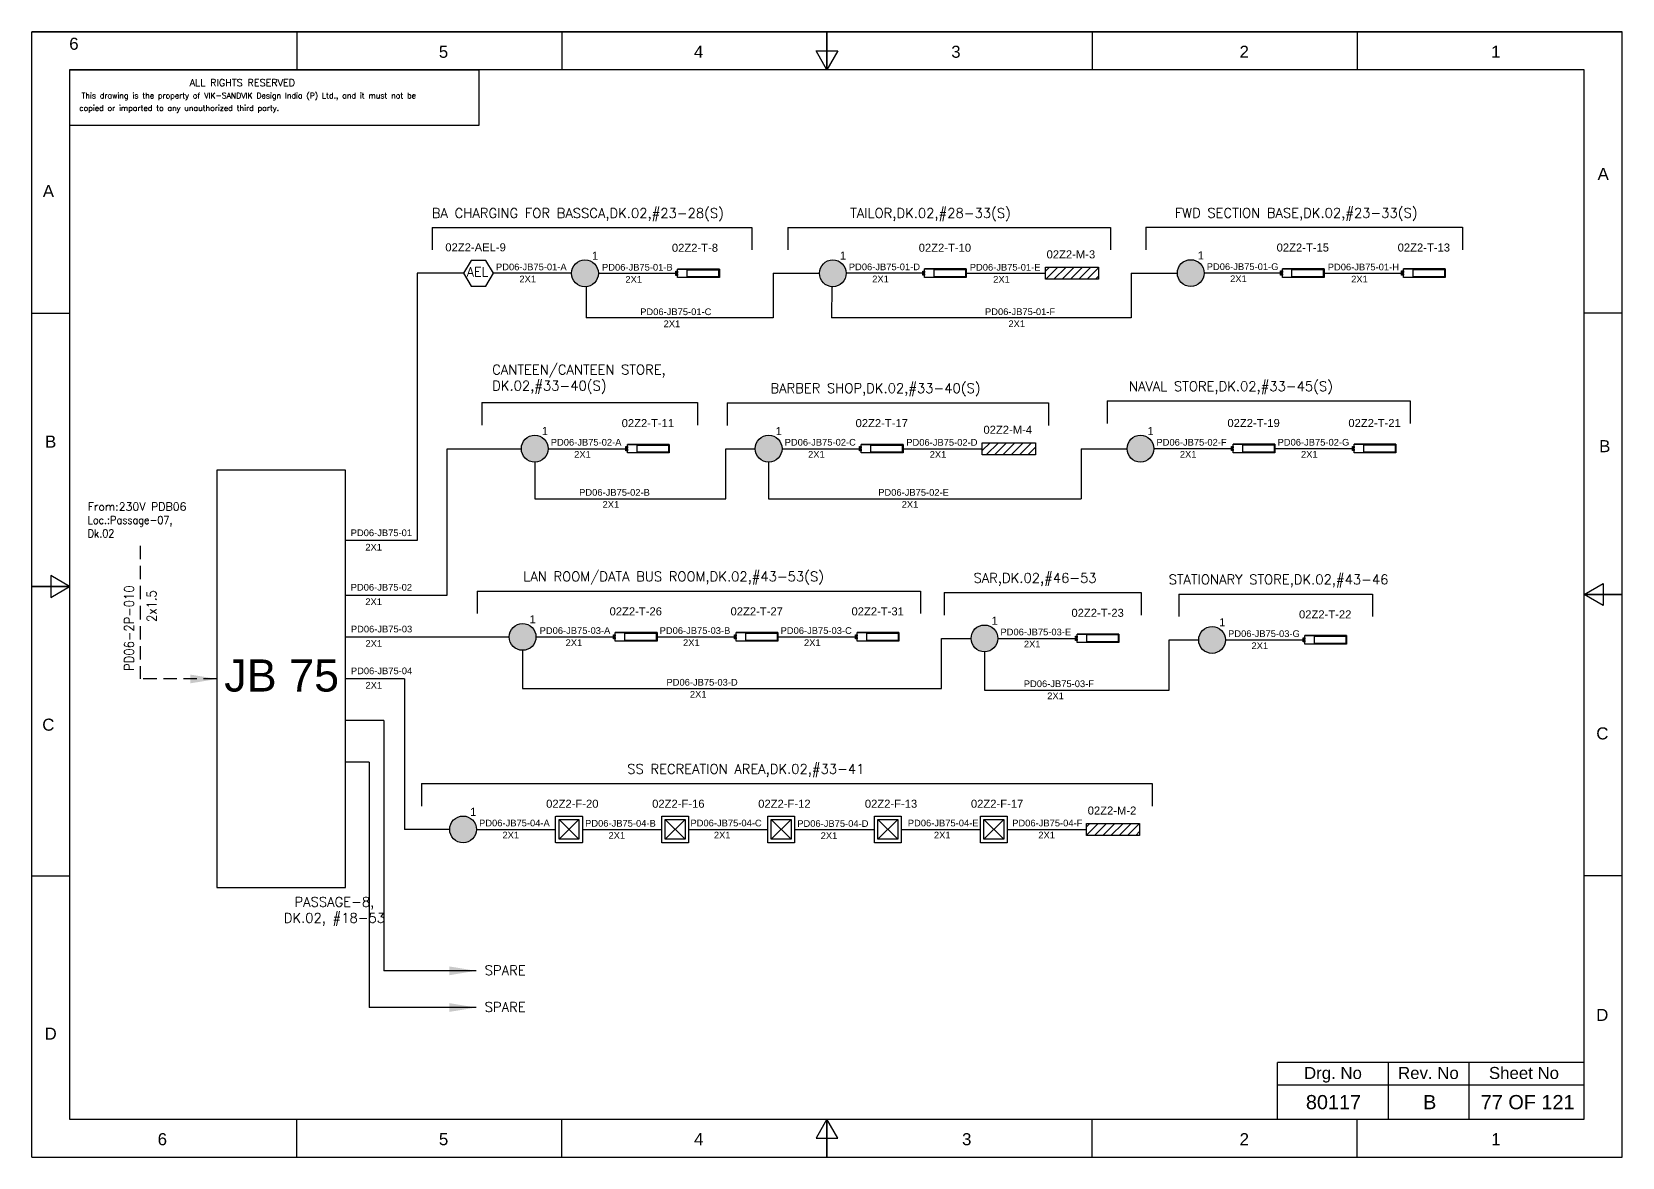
# Model space of a CAD drawing. Header units: inches. Extents: x -3311 to 1429, y -713 to 2436.
# Drawn here: x -341 to -44, y 408.4 to 618.4 of the extents above; entities that cross this region are included whole.
import ezdxf
from ezdxf.enums import TextEntityAlignment as Align

# ---------------------------------------------------------------- set-up
doc = ezdxf.new("R2010")
doc.units = ezdxf.units.IN
doc.linetypes.add('HIDDEN', pattern=[0.375, 0.25, -0.125])
doc.linetypes.add('SOLID', pattern=[0])
for name, color, linetype, lineweight in [('ELEC_TXT-025', 1, 'Continuous', 25), ('HEL-025', 1, 'Continuous', 25), ('HEL-035', 2, 'Continuous', 35)]:
    doc.layers.add(name, color=color, linetype=linetype, lineweight=lineweight)
for name, color, linetype in [('Fmount', 7, 'Continuous'), ('LINE', 3, 'SOLID'), ('MirL', 7, 'Continuous')]:
    doc.layers.add(name, color=color, linetype=linetype)
doc.styles.add('_NORMAL', font='arial.ttf')
doc.styles.add('ROMANS', font='simplex.shx', dxfattribs={"width": 0.88})
doc.styles.get("Standard").update_dxf_attribs({"font": 'arial.ttf'})
doc.dimstyles.get("Standard").update_dxf_attribs({"dimtxt": 0.18, "dimasz": 0.18, "dimexe": 0.18, "dimexo": 0.0625, "dimgap": 0.09, "dimtad": 0, "dimtih": 1, "dimtoh": 1, "dimdec": 4, "dimzin": 0, "dimdsep": 46, "dimtxsty": 'Standard', "dimcen": 0.09, "dimadec": 0, "dimazin": 0, "dimtfac": 1, "dimtdec": 4, "dimtofl": 0, "dimtmove": 0, "dimatfit": 3, "dimfxl": 1, "dimtolj": 1, "dimtzin": 0, "dimarcsym": 0})

# ---------------------------------------------------------------- blocks, each defined once
blk = doc.blocks.new('FIXED_KEY_SWITCH')
h = blk.add_hatch(color=1)
h.dxf.hatch_style = 1
edge = h.paths.add_edge_path()
edge.add_arc((848.13, 1737.46), 2.5, 0, 360)
at = {"color": 1}
blk.add_circle((848.13, 1737.46), 2.5, dxfattribs=at)
at = {"color": 7, "insert": (849.44, 1741.5), "char_height": 1.5, "attachment_point": 1, "style": '_NORMAL'}
blk.add_mtext_dynamic_manual_height_columns('1', width=1.5, gutter_width=7.5, heights=[0], dxfattribs=at)
blk = doc.blocks.new('SWT')
blk.add_blockref('FIXED_KEY_SWITCH', (0, 0))
blk.add_attdef('TAG_NO', (844.55, 1741.11), '', height=1.5)
blk = doc.blocks.new('2A')
at = {"color": 7, "lineweight": -3, "ltscale": 2.5}
blk.add_line((790.02, 1997.62, -0.03), (782.23, 1997.62, -0.03), dxfattribs=at)
at = {"color": 7, "lineweight": -3, "ltscale": 2.5, "elevation": -0.03}
for points in [[(781.91, 1997.21), (782.23, 1997.21), (782.23, 1996.94), (781.91, 1996.94)], [(781.91, 1996.7), (782.23, 1996.7), (782.23, 1996.44), (781.91, 1996.44)], [(782.23, 1997.62), (790.02, 1997.62), (790.02, 1996.02), (782.23, 1996.02)], [(784.03, 1997.5), (789.88, 1997.5), (789.88, 1996.14), (784.03, 1996.14)]]:
    blk.add_lwpolyline(points, close=True, dxfattribs=at)
blk = doc.blocks.new('LED TUBE LIGHT 30W')
blk.add_blockref('2A', (179.91, -357.89))
blk.add_attdef('TAG_NO.', (962.52, 1642.97), '', height=1.5)
blk = doc.blocks.new('AEL')
at = {"color": 4}
blk.add_lwpolyline([(989.98, -190.09), (992.75, -190.09), (994.14, -187.69), (992.75, -185.28), (989.98, -185.28), (988.59, -187.69)], close=True, dxfattribs=at)
at = {"color": 4, "style": 'ROMANS'}
blk.add_text('AEL', height=1.725, dxfattribs=at).set_placement((989.2, -188.27))
blk = doc.blocks.new('AEL_L')
blk.add_blockref('AEL', (0, 0))
blk.add_attdef('TAG_NO', (986.55, -183.59), '', height=1.5)
blk = doc.blocks.new('MIR')
h = blk.add_hatch()
h.set_pattern_fill('ANSI31', color=256, scale=500)
h.set_pattern_definition([(45, (0, 0), (-44.194174, 44.194174), [])])
h.paths.add_polyline_path([(109452, 30143), (110019, 30143), (110019, 30272), (109452, 30272)])
at = {"elevation": -6}
blk.add_lwpolyline([(109452, 30272), (110019, 30272), (110019, 30143), (109452, 30143)], close=True, dxfattribs=at)
blk = doc.blocks.new('MIRROR LIGHT')
blk.add_blockref('MIR', (0, 0))
at = {"style": 'ROMANS', "width": 0.7}
blk.add_attdef('TAG_NO.:', (108952, 30348), '', height=250, dxfattribs=at)
blk = doc.blocks.new('LED FLUSH MOUNT')
for p, q in [((114818, 79432), (114604, 79219)), ((114604, 79432), (114818, 79219))]:
    blk.add_line(p, q)
blk.add_lwpolyline([(114572, 79470), (114850, 79470, -0.414214), (114856, 79464), (114856, 79186, -0.414214), (114850, 79180), (114572, 79180, -0.414214), (114566, 79186), (114566, 79464, -0.414214)], format="xyb", close=True)
blk.add_lwpolyline([(114604, 79432), (114818, 79432), (114818, 79219), (114604, 79219)], close=True)
blk = doc.blocks.new('LED Flush Mounted Light 22W')
blk.add_blockref('LED FLUSH MOUNT', (0, 0))
at = {"style": 'ROMANS', "width": 0.7}
blk.add_attdef('TAG_NO.:', (113905, 79579), '', height=250, dxfattribs=at)
blk = doc.blocks.new('fr')
at = {"color": 7, "linetype": 'Continuous'}
for p, q in [((33763.99, 4500.4), (33466.99, 4500.4)), ((33466.99, 4500.4), (33763.99, 4500.4)), ((33466.99, 4290.33), (33466.99, 4500.4)), ((33516.49, 4500.4), (33516.49, 4493.33)), ((33565.99, 4500.4), (33565.99, 4493.33)), ((33615.49, 4500.4), (33615.49, 4493.33)), ((33615.49, 4493.33), (33615.49, 4500.4)), ((33615.49, 4500.4), (33615.49, 4493.33)), ((33664.99, 4500.4), (33664.99, 4493.33)), ((33714.49, 4500.4), (33714.49, 4493.33)), ((33763.99, 4290.33), (33763.99, 4500.4)), ((33763.99, 4290.33), (33763.99, 4500.4)), ((33615.49, 4493.33), (33613.45, 4496.87)), ((33613.45, 4496.87), (33617.53, 4496.87)), ((33617.53, 4496.87), (33615.49, 4493.33)), ((33756.92, 4493.33), (33474.06, 4493.33)), ((33474.06, 4493.33), (33474.06, 4297.41)), ((33756.92, 4297.41), (33756.92, 4493.33)), ((33466.99, 4447.89), (33474.06, 4447.89)), ((33763.99, 4447.89), (33756.92, 4447.89)), ((33474.06, 4396.87), (33470.53, 4398.91)), ((33470.53, 4398.91), (33470.53, 4394.83)), ((33466.99, 4396.87), (33474.06, 4396.87)), ((33474.06, 4396.87), (33466.99, 4396.87)), ((33466.99, 4396.87), (33474.06, 4396.87)), ((33470.53, 4394.83), (33474.06, 4396.87)), ((33756.92, 4395.37), (33760.45, 4397.41)), ((33760.45, 4397.41), (33760.45, 4393.33)), ((33763.99, 4395.37), (33756.92, 4395.37)), ((33760.45, 4393.33), (33756.92, 4395.37)), ((33756.92, 4395.37), (33763.99, 4395.37)), ((33763.99, 4395.37), (33756.92, 4395.37)), ((33466.99, 4342.85), (33474.06, 4342.85)), ((33763.99, 4342.85), (33756.92, 4342.85)), ((33474.06, 4297.41), (33756.92, 4297.41)), ((33516.49, 4290.33), (33516.49, 4297.41)), ((33565.99, 4290.33), (33565.99, 4297.41)), ((33615.49, 4297.41), (33613.45, 4293.87)), ((33615.49, 4290.33), (33615.49, 4297.41)), ((33617.53, 4293.87), (33615.49, 4297.41)), ((33615.49, 4297.41), (33615.49, 4290.33)), ((33615.49, 4290.33), (33615.49, 4297.41)), ((33664.99, 4290.33), (33664.99, 4297.41)), ((33714.49, 4290.33), (33714.49, 4297.41)), ((33613.45, 4293.87), (33617.53, 4293.87)), ((33466.99, 4290.33), (33763.99, 4290.33)), ((33466.99, 4290.33), (33763.99, 4290.33))]:
    blk.add_line(p, q, dxfattribs=at)
at = {"color": 7, "style": '_NORMAL'}
for s, p in [('6', (33474.86, 4498.18)), ('5', (33543.88, 4496.68)), ('4', (33591.52, 4496.68)), ('3', (33639.57, 4496.68)), ('2', (33693.41, 4496.68)), ('1', (33740.39, 4496.68)), ('A', (33760.45, 4473.88)), ('A', (33470.1, 4470.68)), ('B', (33470.52, 4423.9)), ('B', (33760.74, 4423.06)), ('C', (33470.08, 4371.07)), ('C', (33760.29, 4369.44)), ('D', (33760.27, 4316.89)), ('D', (33470.51, 4313.39)), ('6', (33491.37, 4293.69)), ('5', (33543.89, 4293.69)), ('4', (33591.53, 4293.69)), ('3', (33641.59, 4293.69)), ('2', (33693.43, 4293.69)), ('1', (33740.41, 4293.69))]:
    blk.add_text(s, height=2.25, dxfattribs=at).set_placement(p, align=Align.MIDDLE_CENTER)
blk = doc.blocks.new('A$C4BAD7D21')
at = {"layer": 'HEL-025'}
blk.add_lwpolyline([(-34000, 0), (-34000, 2086), (-18714, 2086), (-18714, 0)], close=True, dxfattribs=at)
at = {"layer": 'HEL-025', "style": 'ROMANS'}
for s, p in [('This drawing is the property of VIK-SANDVIK Design India (P) Ltd., and it must not be', (-33558, 1016)), (' copied or imparted to any unauthorized third party.', (-33785, 550))]:
    blk.add_text(s, height=210, dxfattribs=at).set_placement(p)
at = {"layer": 'HEL-035', "style": 'ROMANS'}
blk.add_text('     ALL RIGHTS RESERVED', height=262.5, dxfattribs=at).set_placement((-30497, 1476))

msp = doc.modelspace()

# ---------------------------------------------------------------- linework, layer by layer
for p, q in [((-266.27, 581.9, -0.05), (-206.57, 581.9, -0.05)), ((-199.82, 581.91, -0.05), (-139.56, 581.91, -0.05)), ((-132.98, 581.94, -0.05), (-73.83, 581.94, -0.05)), ((-260.36, 573.35), (-269.02, 573.35)), ((-269.02, 573.35), (-269.02, 523.45)), ((-240.2, 573.35), (-254.81, 573.35)), ((-174.32, 573.36), (-188.92, 573.36)), ((-107.48, 573.4), (-122.08, 573.4)), ((-237.5, 570.86), (-237.5, 565.05)), ((-191.62, 570.87), (-191.66, 565.06)), ((-140.21, 549.53, -0.05), (-83.58, 549.53, -0.05)), ((-256.96, 549.21, -0.05), (-216.67, 549.21, -0.05)), ((-211.15, 549.16, -0.05), (-151.14, 549.16, -0.05)), ((-263.45, 513.28), (-263.45, 540.62)), ((-211.41, 531.26), (-211.41, 540.61)), ((-247.08, 538.12), (-247.08, 531.26)), ((-203.4, 538.11), (-203.4, 531.26)), ((-247.08, 531.26), (-211.41, 531.26)), ((-203.4, 531.26), (-145.03, 531.26)), ((-257.86, 514.03, -0.05), (-175.05, 514.03, -0.05)), ((-170.63, 513.74, -0.05), (-133.85, 513.74, -0.05)), ((-126.83, 513.46, -0.05), (-90.63, 513.46, -0.05)), ((-171.1, 495.84), (-171.1, 505.19)), ((-128.6, 495.55), (-128.6, 504.91)), ((-249.35, 502.98), (-249.35, 495.84)), ((-163.1, 502.69), (-163.1, 495.55)), ((-271.41, 497.68), (-282.43, 497.68)), ((-271.41, 497.68), (-271.41, 469.54)), ((-249.35, 495.84), (-171.1, 495.84)), ((-275.29, 489.88), (-282.43, 489.88)), ((-275.29, 489.88), (-275.29, 443.15)), ((-278.01, 482.08), (-282.43, 482.08)), ((-278.01, 482.08), (-278.01, 436.3)), ((-268.22, 478.09, -0.05), (-131.76, 478.09, -0.05))]:
    msp.add_line(p, q)
at = {"color": 7, "linetype": 'Continuous'}
for p, q in [((-51.08, 426.03), (-108.4, 426.03)), ((-108.4, 415.44), (-108.4, 426.03)), ((-87.63, 415.44), (-87.63, 426.03)), ((-72.61, 415.44), (-72.61, 426.03)), ((-108.4, 421.85), (-51.08, 421.85))]:
    msp.add_line(p, q, dxfattribs=at)
msp.add_lwpolyline([(-282.43, 536.58), (-306.43, 536.58), (-306.43, 458.68), (-282.43, 458.68)], close=True)
at = {"linetype": 'HIDDEN', "ltscale": 10}
msp.add_lwpolyline([(-320.75, 522.51), (-320.75, 497.63)], dxfattribs=at)
at = {"layer": 'LINE', "color": 0}
for p, q in [((-266.27, 581.9, -0.05), (-266.27, 577.71, -0.05)), ((-206.57, 581.9, -0.05), (-206.57, 577.71, -0.05)), ((-199.82, 581.91, -0.05), (-199.82, 577.72, -0.05)), ((-139.56, 581.91, -0.05), (-139.56, 577.72, -0.05)), ((-132.98, 581.94, -0.05), (-132.98, 577.76, -0.05)), ((-73.83, 581.94, -0.05), (-73.83, 577.76, -0.05)), ((-235.2, 573.35), (-220.41, 573.35)), ((-202.54, 573.36), (-193.92, 573.36)), ((-166.52, 573.36), (-151.72, 573.36)), ((-135.7, 573.37), (-127.08, 573.37)), ((-99.68, 573.39), (-84.88, 573.39)), ((-140.21, 549.53, -0.05), (-140.21, 545.34, -0.05)), ((-83.58, 549.53, -0.05), (-83.58, 545.34, -0.05)), ((-256.96, 549.21, -0.05), (-256.96, 545.02, -0.05)), ((-216.67, 549.21, -0.05), (-216.67, 545.02, -0.05)), ((-211.15, 549.16, -0.05), (-211.15, 544.97, -0.05)), ((-151.14, 549.16, -0.05), (-151.14, 544.97, -0.05)), ((-263.45, 540.62), (-249.58, 540.62)), ((-244.58, 540.62), (-229.78, 540.61)), ((-211.41, 540.61), (-205.9, 540.61)), ((-200.9, 540.61), (-186.11, 540.61)), ((-178.31, 540.61), (-163.51, 540.61)), ((-145.03, 540.61), (-136.47, 540.61)), ((-131.47, 540.64), (-116.67, 540.64)), ((-108.87, 540.64), (-94.08, 540.64)), ((-269.02, 523.45), (-282.43, 523.45)), ((-257.86, 514.03, -0.05), (-257.86, 509.84, -0.05)), ((-175.05, 514.03, -0.05), (-175.05, 509.84, -0.05)), ((-282.43, 513.28), (-263.45, 513.28)), ((-170.63, 513.74, -0.05), (-170.63, 509.55, -0.05)), ((-133.85, 513.74, -0.05), (-133.85, 509.55, -0.05)), ((-126.83, 513.46, -0.05), (-126.83, 509.27, -0.05)), ((-90.63, 513.46, -0.05), (-90.63, 509.27, -0.05)), ((-282.43, 505.48), (-251.85, 505.48)), ((-246.85, 505.48), (-232.05, 505.48)), ((-224.25, 505.48), (-209.46, 505.48)), ((-201.66, 505.48), (-186.86, 505.48)), ((-171.1, 505.19), (-165.6, 505.19)), ((-160.6, 505.19), (-145.8, 505.21)), ((-128.6, 504.91), (-123.09, 504.91)), ((-118.09, 504.92), (-103.3, 504.92)), ((-163.1, 495.55), (-128.6, 495.55)), ((-268.22, 478.09, -0.05), (-268.22, 473.9, -0.05)), ((-131.76, 478.09, -0.05), (-131.76, 473.9, -0.05)), ((-257.97, 469.54), (-243.18, 469.54)), ((-238.17, 469.54), (-223.37, 469.54)), ((-218.36, 469.54), (-203.56, 469.54)), ((-198.55, 469.54), (-183.65, 469.54)), ((-178.64, 469.54), (-163.85, 469.54)), ((-158.83, 469.54), (-144.04, 469.54))]:
    msp.add_line(p, q, dxfattribs=at)
at = {"layer": 'LINE', "color": 7}
for p, q in [((-202.54, 573.36), (-202.54, 565.05)), ((-135.7, 573.37), (-135.7, 565.06)), ((-202.54, 565.05), (-237.5, 565.05)), ((-135.7, 565.06), (-191.66, 565.06)), ((-145.03, 540.61), (-145.03, 531.26)), ((-262.97, 469.54), (-271.41, 469.54))]:
    msp.add_line(p, q, dxfattribs=at)

# ---------------------------------------------------------------- block references
for name, p in [('fr', (-33808, -3881.97)), ('SWT', (-1085.83, -1164.11)), ('SWT', (-1039.55, -1164.1)), ('SWT', (-972.71, -1164.06)), ('SWT', (-1095.21, -1196.84)), ('SWT', (-1051.53, -1196.84)), ('SWT', (-982.1, -1196.84)), ('SWT', (-1097.48, -1231.98)), ('SWT', (-1011.23, -1232.26)), ('SWT', (-968.72, -1232.55)), ('SWT', (-1108.6, -1267.92))]:
    msp.add_blockref(name, p)
ref = msp.add_blockref('AEL_L', (-1248.95, 761.04))
ref.add_attrib('TAG_NO', '02Z2-AEL-9', (-263.78, 577.45), dxfattribs={"color": 4, "height": 1.5})
ref = msp.add_blockref('LED TUBE LIGHT 30W', (-1182.54, -1065.58, 0.03))
ref.add_attrib('TAG_NO.', '02Z2-T-8', (-221.47, 577.37, 0.03), dxfattribs={"height": 1.5})
ref = msp.add_blockref('LED TUBE LIGHT 30W', (-1136.45, -1065.57, 0.03))
ref.add_attrib('TAG_NO.', '02Z2-T-10', (-175.38, 577.38, 0.03), dxfattribs={"height": 1.5})
ref = msp.add_blockref('LED TUBE LIGHT 30W', (-1069.61, -1065.53, 0.03))
ref.add_attrib('TAG_NO.', '02Z2-T-15', (-108.54, 577.42, 0.03), dxfattribs={"height": 1.5})
ref = msp.add_blockref('LED TUBE LIGHT 30W', (-1047.01, -1065.53, 0.03))
ref.add_attrib('TAG_NO.', '02Z2-T-13', (-85.94, 577.42, 0.03), dxfattribs={"height": 1.5})
ref = msp.add_blockref('LED TUBE LIGHT 30W', (-1191.92, -1098.31, 0.03))
ref.add_attrib('TAG_NO.', '02Z2-T-11', (-230.85, 544.64, 0.03), dxfattribs={"height": 1.5})
ref = msp.add_blockref('LED TUBE LIGHT 30W', (-1148.24, -1098.31, 0.03))
ref.add_attrib('TAG_NO.', '02Z2-T-17', (-187.17, 544.64, 0.03), dxfattribs={"height": 1.5})
ref = msp.add_blockref('LED TUBE LIGHT 30W', (-1078.8, -1098.29, 0.03))
ref.add_attrib('TAG_NO.', '02Z2-T-19', (-117.73, 544.66, 0.03), dxfattribs={"height": 1.5})
ref = msp.add_blockref('LED TUBE LIGHT 30W', (-1056.21, -1098.29, 0.03))
ref.add_attrib('TAG_NO.', '02Z2-T-21', (-95.14, 544.66, 0.03), dxfattribs={"height": 1.5})
ref = msp.add_blockref('LED TUBE LIGHT 30W', (-1194.18, -1133.44, 0.03))
ref.add_attrib('TAG_NO.', '02Z2-T-26', (-233.11, 509.5, 0.03), dxfattribs={"height": 1.5})
ref = msp.add_blockref('LED TUBE LIGHT 30W', (-1171.59, -1133.44, 0.03))
ref.add_attrib('TAG_NO.', '02Z2-T-27', (-210.52, 509.5, 0.03), dxfattribs={"height": 1.5})
ref = msp.add_blockref('LED TUBE LIGHT 30W', (-1149, -1133.44, 0.03))
ref.add_attrib('TAG_NO.', '02Z2-T-31', (-187.93, 509.5, 0.03), dxfattribs={"height": 1.5})
ref = msp.add_blockref('LED TUBE LIGHT 30W', (-1107.93, -1133.71, 0.03))
ref.add_attrib('TAG_NO.', '02Z2-T-23', (-146.86, 509.23, 0.03), dxfattribs={"height": 1.5})
ref = msp.add_blockref('LED TUBE LIGHT 30W', (-1065.43, -1134, 0.03))
ref.add_attrib('TAG_NO.', '02Z2-T-22', (-104.36, 508.94, 0.03), dxfattribs={"height": 1.5})
at = {"layer": 'ELEC_TXT-025', "color": 0, "xscale": 0.005, "yscale": 0.005, "zscale": 0.005}
msp.add_blockref('A$C4BAD7D21', (-163.93, 600.93), dxfattribs=at)
at = {"layer": 'Fmount'}
ref = msp.add_blockref('LED Flush Mounted Light 22W', (-2222.88, -901.2), dxfattribs=dict(at, xscale=0.01728, yscale=0.01728, zscale=0.01728))
ref.add_attrib('TAG_NO.:', '02Z2-F-20', dxfattribs={"layer": '0', "height": 1.5}).set_placement((-244.96, 473.14), align=Align.BOTTOM_LEFT)
ref = msp.add_blockref('LED Flush Mounted Light 22W', (-2203.07, -901.2), dxfattribs=dict(at, xscale=0.01728, yscale=0.01728, zscale=0.01728))
ref.add_attrib('TAG_NO.:', '02Z2-F-16', dxfattribs={"layer": '0', "height": 1.5}).set_placement((-225.16, 473.14), align=Align.BOTTOM_LEFT)
ref = msp.add_blockref('LED Flush Mounted Light 22W', (-2183.26, -901.2), dxfattribs=dict(at, xscale=0.01728, yscale=0.01728, zscale=0.01728))
ref.add_attrib('TAG_NO.:', '02Z2-F-12', dxfattribs={"layer": '0', "height": 1.5}).set_placement((-205.35, 473.14), align=Align.BOTTOM_LEFT)
ref = msp.add_blockref('LED Flush Mounted Light 22W', (-2163.35, -901.2), dxfattribs=dict(at, xscale=0.01728, yscale=0.01728, zscale=0.01728))
ref.add_attrib('TAG_NO.:', '02Z2-F-13', dxfattribs={"layer": '0', "height": 1.5}).set_placement((-185.44, 473.14), align=Align.BOTTOM_LEFT)
ref = msp.add_blockref('LED Flush Mounted Light 22W', (-2143.55, -901.2), dxfattribs=dict(at, xscale=0.01728, yscale=0.01728, zscale=0.01728))
ref.add_attrib('TAG_NO.:', '02Z2-F-17', dxfattribs={"layer": '0', "height": 1.5}).set_placement((-165.63, 473.14), align=Align.BOTTOM_LEFT)
at = {"layer": 'MirL'}
ref = msp.add_blockref('MIRROR LIGHT', (-2067.13, 44.73, 0.11), dxfattribs=dict(at, xscale=0.0175, yscale=0.0175, zscale=0.0175))
ref.add_attrib('TAG_NO.:', '02Z2-M-3', dxfattribs={"layer": '0', "height": 1.5}).set_placement((-151.5, 575.69, -0.11), align=Align.BOTTOM_LEFT)
ref = msp.add_blockref('MIRROR LIGHT', (-2078.93, 11.98, 0.11), dxfattribs=dict(at, xscale=0.0175, yscale=0.0175, zscale=0.0175))
ref.add_attrib('TAG_NO.:', '02Z2-M-4', dxfattribs={"layer": '0', "height": 1.5}).set_placement((-163.29, 542.95, -0.11), align=Align.BOTTOM_LEFT)
ref = msp.add_blockref('MIRROR LIGHT', (-2059.45, -59.09, 0.11), dxfattribs=dict(at, xscale=0.0175, yscale=0.0175, zscale=0.0175))
ref.add_attrib('TAG_NO.:', '02Z2-M-2', dxfattribs={"layer": '0', "height": 1.5}).set_placement((-143.82, 471.87, -0.11), align=Align.BOTTOM_LEFT)

# ---------------------------------------------------------------- texts
at = {"color": 7}
for s, p in [('PD06-JB75-01-A', (-254.32, 573.92)), ('PD06-JB75-01-B', (-234.52, 573.86)), ('PD06-JB75-01-D', (-188.43, 573.93)), ('PD06-JB75-01-E', (-165.84, 573.86)), ('PD06-JB75-01-G', (-121.59, 573.97)), ('PD06-JB75-01-H', (-98.99, 573.9)), ('2X1', (-249.95, 571.67)), ('2X1', (-230.15, 571.6)), ('2X1', (-184.06, 571.68)), ('2X1', (-161.47, 571.61)), ('2X1', (-117.22, 571.71)), ('2X1', (-94.62, 571.65)), ('PD06-JB75-01-C', (-227.39, 565.55)), ('2X1', (-223.02, 563.3)), ('PD06-JB75-01-F', (-163, 565.56)), ('2X1', (-158.63, 563.31)), ('PD06-JB75-02-A', (-244.09, 541.19)), ('PD06-JB75-02-C', (-200.41, 541.19, -0.03)), ('PD06-JB75-02-D', (-177.7, 541.17)), ('PD06-JB75-02-F', (-130.98, 541.19)), ('PD06-JB75-02-G', (-108.36, 541.19)), ('2X1', (-239.72, 538.93)), ('2X1', (-196.04, 538.93)), ('2X1', (-173.33, 538.91)), ('2X1', (-126.61, 538.94)), ('2X1', (-103.99, 538.94)), ('PD06-JB75-02-B', (-238.79, 531.83)), ('PD06-JB75-02-E', (-182.94, 531.83)), ('2X1', (-234.42, 529.58)), ('2X1', (-178.56, 529.58)), ('PD06-JB75-01', (-281.45, 524.29)), ('2X1', (-278.72, 521.6)), ('PD06-JB75-02', (-281.45, 514.12)), ('2X1', (-278.72, 511.43)), ('PD06-JB75-03', (-281.42, 506.32)), ('PD06-JB75-03-A', (-246.17, 506.04, -0.03)), ('2X1', (-241.32, 503.78)), ('PD06-JB75-03-B', (-223.76, 506.04)), ('2X1', (-219.39, 503.78)), ('PD06-JB75-03-C', (-201.17, 506.04)), ('2X1', (-196.8, 503.78)), ('PD06-JB75-03-E', (-160.11, 505.77)), ('PD06-JB75-03-G', (-117.6, 505.46)), ('2X1', (-278.69, 503.63)), ('2X1', (-155.74, 503.51)), ('2X1', (-113.23, 503.21)), ('PD06-JB75-04', (-281.42, 498.52)), ('2X1', (-278.69, 495.83)), ('PD06-JB75-03-D', (-222.48, 496.39)), ('PD06-JB75-03-F', (-155.75, 496.11)), ('2X1', (-218.11, 494.14)), ('2X1', (-151.38, 493.85)), ('PD06-JB75-04-A', (-257.48, 470.11)), ('PD06-JB75-04-B', (-237.68, 470.06, -0.03)), ('PD06-JB75-04-C', (-218, 470.11, -0.03)), ('PD06-JB75-04-D', (-198.06, 470.02)), ('PD06-JB75-04-E', (-177.41, 470.11)), ('PD06-JB75-04-F', (-157.92, 470.11)), ('2X1', (-253.11, 467.86)), ('2X1', (-233.31, 467.8, -0.03)), ('2X1', (-213.63, 467.86)), ('2X1', (-193.69, 467.76)), ('2X1', (-172.54, 467.86)), ('2X1', (-153.04, 467.86))]:
    msp.add_text(s, height=1.25, dxfattribs=at).set_placement(p)
at = {"color": 7, "lineweight": 30}
msp.add_text('JB 75 ', height=6, dxfattribs=at).set_placement((-293.18, 498.28), align=Align.MIDDLE_CENTER)
at = {"color": 7}
for s, height, p in [('Drg. No', 2.246, (-98.02, 424.08)), ('Rev. No', 2.246, (-80.19, 424.08)), ('Sheet No', 2.246, (-62.35, 424.08)), ('80117', 2.653, (-97.92, 418.64)), ('B', 2.65, (-79.95, 418.64)), ('77 OF 121', 2.653, (-61.66, 418.64))]:
    msp.add_text(s, height=height, dxfattribs=at).set_placement(p, align=Align.MIDDLE_CENTER)
at = {"color": 7, "char_height": 1.8, "attachment_point": 1, "style": '_NORMAL'}
for s, insert, width in [('{\\Fromans|c0;\\C2;BA CHARGING FOR BASSCA,DK.02,#23-28(S)}', (-266.29, 585.49, 0.22), 74.1776), ('{\\Fromans|c0;\\C2;TAILOR,DK.02,#28-33(S)}', (-188.18, 585.5, 0.22), 74.1776), ('{\\Fromans|c0;\\C2;FWD SECTION BASE,DK.02,#23-33(S)}', (-127.57, 585.54, 0.22), 74.1776), ('{\\Fromans|c0;\\C2;CANTEEN/CANTEEN STORE,\\PDK.02,#33-40(S)}', (-255.03, 556.28, 0.22), 74.1776), ('{\\Fromans|c0;\\C2;BARBER SHOP,DK.02,#33-40(S)}', (-203.08, 552.81, 0.22), 74.1776), ('{\\Fromans|c0;\\C2;NAVAL STORE,DK.02,#33-45(S)}', (-136.12, 553.17, 0.22), 74.1776), ('{\\Fromans|c0;\\C2;LAN ROOM/DATA BUS ROOM,DK.02,#43-53(S)}', (-249.22, 517.66, 0.22), 74.1776), ('{\\Fromans|c0;\\C2;SAR,DK.02,#46-53}', (-165.15, 517.39, 0.22), 74.1776), ('{\\Fromans|c0;\\C2;STATIONARY STORE,DK.02,#43-46}', (-128.7, 517.1, 0.22), 74.1776), ('{\\Fromans|c0;\\C2;SS RECREATION AREA,DK.02,#33-41}', (-229.8, 481.73, 0.22), 74.1776), ('{\\Fromans|c0;\\C2;SPARE}', (-256.43, 444.15), 8.1658), ('{\\Fromans|c0;\\C2;SPARE}', (-256.43, 437.3), 8.1658)]:
    msp.add_mtext(s, dxfattribs=dict(at, insert=insert, width=width))
at = {"color": 7, "insert": (-330.57, 530.55), "char_height": 1.5, "width": 36.8884, "attachment_point": 1}
msp.add_mtext('{\\Fromans|c0;\\C2;From:230V PDB06 \\P\\Fsimplex|c0;\\W0.88;Loc.:Passage-07,      \\PDk.02}', dxfattribs=at)
at = {"color": 7, "insert": (-323.74, 499.13), "char_height": 1.8, "width": 17.1296, "attachment_point": 1, "rotation": 90, "style": '_NORMAL'}
msp.add_mtext('{\\Fromans|c0;\\W0.88;PD06-2P-010}', dxfattribs=at)
at = {"color": 7, "insert": (-319.53, 508.29), "char_height": 1.8, "attachment_point": 1, "rotation": 90, "style": '_NORMAL'}
msp.add_mtext('{\\Fsimplex|c0;\\W0.88;2x1.5}', dxfattribs=at)
at = {"color": 7, "insert": (-293.95, 456.92), "char_height": 1.8, "attachment_point": 1, "style": '_NORMAL'}
msp.add_mtext('\\pxqc;{\\Fromans|c0;\\C2;PASSAGE-8, \\PDK.02, #18-53}', dxfattribs=at)

# ---------------------------------------------------------------- leaders
at = {"linetype": 'HIDDEN', "ltscale": 10}
msp.add_leader([(-306.43, 497.63), (-320.75, 497.63)], dimstyle='Standard', override={"dimasz": 5, "dimarcsym": 1}, dxfattribs=at)
for points in [[(-258.05, 443.15), (-275.29, 443.15)], [(-258.05, 436.3), (-278.01, 436.3)]]:
    msp.add_leader(points, dimstyle='Standard', override={"dimasz": 5, "dimarcsym": 1})

doc.saveas('drawing.dxf')
